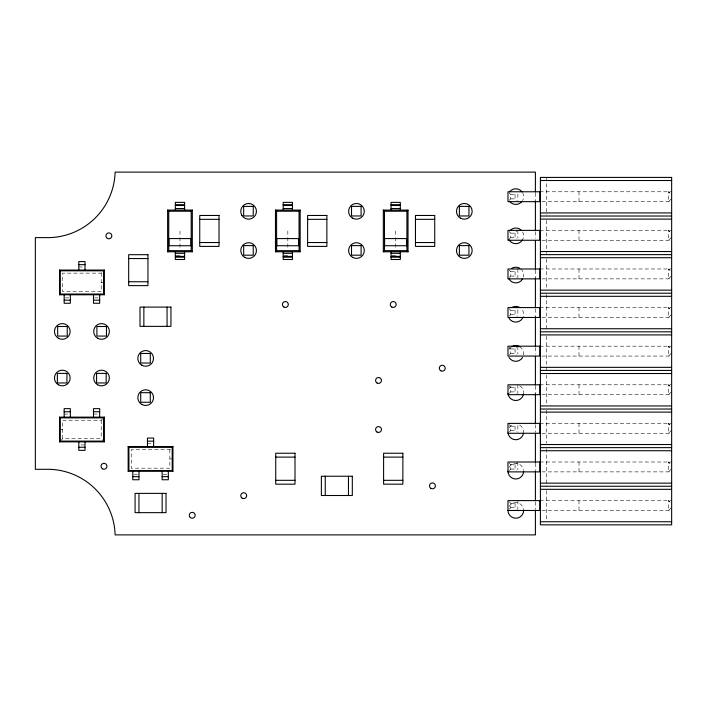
<?xml version="1.0" encoding="UTF-8"?>
<svg xmlns="http://www.w3.org/2000/svg" width="707" height="707" viewBox="0 0 707 707"><rect width="100%" height="100%" fill="white"/><g stroke="black" fill="none" stroke-linecap="round" stroke-linejoin="round"><path stroke-width="0.53" stroke-dasharray="3.54 2.65" d="M509.367 200.267L510.754 198.879L510.754 194.549L509.049 192.852M509.367 238.869L510.754 237.481L510.754 233.151L509.049 231.454M509.367 277.471L510.754 276.084L510.754 271.753L509.049 270.056M509.367 316.073L510.754 314.686L510.754 310.355L509.049 308.659M509.367 354.675L510.754 353.288L510.754 348.958L509.049 347.261M671.279 198.879L668.504 201.663L668.504 191.774L669.573 192.852M509.367 393.278L510.754 391.89L510.754 387.56L509.049 385.863M671.279 237.481L668.504 240.265L668.504 230.376L669.573 231.454M509.367 431.88L510.754 430.492L510.754 426.162L509.049 424.465M671.279 276.084L668.504 278.867L668.504 268.978L669.573 270.056M509.367 470.482L510.754 469.094L510.754 464.764L509.049 463.067M671.279 314.686L668.504 317.47L668.504 307.58L669.573 308.659M509.367 509.084L510.754 507.697L510.754 503.366L509.049 501.67M671.279 353.288L668.504 356.072L668.504 346.183L669.573 347.261M671.279 391.89L668.504 394.674L668.504 384.785L669.573 385.863M671.279 430.492L668.504 433.276L668.504 423.387L669.573 424.465M671.279 469.094L668.504 471.878L668.504 461.998L669.573 463.067M671.279 507.697L668.504 510.481L668.504 500.6L669.573 501.67M101.225 273.149L101.225 291.682L62.623 291.682L62.623 273.149L101.225 273.149L103.54 270.834M60.298 441.071L62.623 438.755L101.225 438.755L102.762 440.302M62.623 438.755L62.623 420.232L101.225 420.232L102.762 418.685M169.857 449.643L169.857 468.175L131.255 468.175L131.255 449.643L169.857 449.643L172.172 447.328M510.754 194.549L515.076 194.549L516.296 193.338M510.754 233.151L515.076 233.151L516.905 231.33M510.754 271.753L515.076 271.753L516.296 270.542M510.754 310.355L515.076 310.355L516.296 309.145M510.754 348.958L515.076 348.958L516.905 347.137M510.754 387.56L515.076 387.56L516.296 386.358M510.754 426.162L515.076 426.162L516.296 424.96M510.754 464.764L515.076 464.764L516.905 462.944M510.754 503.366L515.076 503.366L516.296 502.164M539.786 191.774L671.65 191.774M510.754 198.879L515.076 198.879L516.472 200.267M541.96 201.663L671.65 201.663M539.786 230.376L671.65 230.376M510.754 237.481L515.076 237.481L516.472 238.869M541.96 240.265L671.65 240.265M176.37 255.36L182.539 255.36M284.223 255.36L290.4 255.36M392.076 255.36L398.253 255.36M78.831 266.981L83.983 266.981M539.786 268.978L671.65 268.978M510.754 276.084L515.076 276.084L516.472 277.471M541.96 278.867L671.65 278.867M101.225 282.42L104.309 282.42M65.194 297.859L70.338 297.859M94.526 297.859L99.678 297.859M539.786 307.58L671.65 307.58M510.754 314.686L515.076 314.686L516.472 316.073M541.96 317.47L671.65 317.47M539.786 346.183L671.65 346.183M510.754 353.288L515.076 353.288L516.472 354.675M541.96 356.072L671.65 356.072M539.786 384.785L671.65 384.785M510.754 391.89L515.076 391.89L516.472 393.278M541.96 394.674L671.65 394.674M64.16 414.055L69.313 414.055M93.501 414.055L97.619 414.055M539.786 423.387L671.65 423.387M59.529 429.494L62.623 429.494M510.754 430.492L515.076 430.492L516.472 431.88M541.96 433.276L671.65 433.276M147.463 443.466L151.581 443.466M80.89 444.933L85.008 444.933M169.857 458.905L172.941 458.905M539.786 461.998L671.65 461.998M510.754 469.094L515.076 469.094L516.472 470.482M541.96 471.878L671.65 471.878M133.826 474.344L138.97 474.344M163.167 474.344L168.31 474.344M539.786 500.6L671.65 500.6M510.754 507.697L515.076 507.697L516.472 509.084M541.96 510.481L671.65 510.481M668.504 191.774L670.068 193.338M668.504 230.376L670.068 231.94M668.504 268.978L670.068 270.542M668.504 307.58L670.068 309.145M668.504 346.183L670.068 347.747M668.504 384.785L670.068 386.358M668.504 423.387L670.068 424.96M668.504 461.989L670.068 463.562M668.504 500.591L670.068 502.164M579.006 191.774L579.006 201.663M579.006 230.376L579.006 240.265M579.006 268.978L579.006 278.867M579.006 307.58L579.006 317.47M579.006 346.183L579.006 356.072M579.006 384.785L579.006 394.674M579.006 423.387L579.006 433.276M579.006 461.998L579.006 471.878M579.006 500.6L579.006 510.481M546.582 177.422L546.582 214.919M546.582 220.434L546.582 253.521M546.582 259.036L546.582 288.81M546.582 294.324L546.582 331.83M546.582 336.24L546.582 370.433M546.582 374.843L546.582 404.616M546.582 410.131L546.582 443.218M546.582 448.733L546.582 486.239M546.582 490.649L546.582 520.423M535.402 193.055L535.402 199.674M535.402 231.657L535.402 238.268M535.402 270.251L535.402 277.966M535.402 308.844L535.402 315.455M535.402 347.437L535.402 354.048M535.402 386.031L535.402 393.746M535.402 424.624L535.402 432.339M535.402 463.218L535.402 469.837M535.402 501.811L535.402 509.526M517.86 193.974L517.86 200.558M517.86 230.376L517.86 238.065M517.86 268.978L517.86 277.763M517.86 309.781L517.86 316.365M517.86 346.183L517.86 353.871M517.86 384.785L517.86 393.569M517.86 425.587L517.86 432.171M517.86 461.998L517.86 469.678M517.86 500.6L517.86 509.376M515.076 194.549L515.076 198.879M515.076 233.151L515.076 237.481M515.076 271.753L515.076 276.084M515.076 310.355L515.076 314.686M515.076 348.958L515.076 353.288M515.076 387.56L515.076 391.89M515.076 426.162L515.076 430.492M515.076 464.764L515.076 469.094M515.076 503.366L515.076 507.697M395.681 230.942L395.681 236.412M395.681 237.508L395.681 249.562M287.829 230.942L287.829 236.412M287.829 237.508L287.829 249.562M179.967 230.942L179.967 236.412M179.967 237.508L179.967 249.562M101.225 420.232L101.225 438.755M509.005 506.468A7.848 7.848 0 0 1 523.64 510.383M509.005 428.009A7.848 7.848 0 0 1 511.868 425.137M519.716 425.137A7.848 7.848 0 0 1 523.64 431.933M509.005 388.788A7.848 7.848 0 0 1 511.028 386.482M519.716 385.916A7.848 7.848 0 0 1 523.64 392.712M509.005 349.567A7.848 7.848 0 0 1 511.028 347.261M519.716 346.695A7.848 7.848 0 0 1 523.03 356.514M522.588 231.923A7.848 7.848 0 0 1 523.03 238.869M522.588 192.693A7.848 7.848 0 0 1 522.588 200.532M522.588 310.346A7.848 7.848 0 0 1 522.588 318.194M520.555 268.819A7.848 7.848 0 0 1 523.374 277.082M509.005 467.247A7.848 7.848 0 0 1 523.569 470.164"/><path stroke-width="1.06" d="M59.529 294.775L60.272 294.032L103.567 294.032L104.309 294.775L104.309 270.065L59.529 270.065L59.529 294.775L104.309 294.775M59.529 270.065L60.272 270.808L103.567 270.808L104.309 270.065M192.322 251.78L191.19 250.658L191.19 211.216L192.322 210.094L167.621 210.094L167.621 251.78L192.322 251.78L192.322 210.094M167.621 251.78L168.743 250.658L168.743 211.216L167.621 210.094M59.529 441.848L60.272 441.106L103.567 441.106L104.309 441.848L104.309 417.139L59.529 417.139L59.529 441.848L104.309 441.848M300.175 251.78L299.052 250.658L299.052 211.216L300.175 210.094L275.474 210.094L275.474 251.78L300.175 251.78L300.175 210.094M59.529 417.139L60.272 417.881L103.567 417.881L104.309 417.139M275.474 251.78L276.596 250.658L276.596 211.216L275.474 210.094M128.161 471.26L128.904 470.517L172.208 470.517L172.941 471.26L172.941 446.559L128.161 446.559L128.161 471.26L172.941 471.26M408.027 251.78L406.905 250.658L406.905 211.216L408.027 210.094L383.327 210.094L383.327 251.78L408.027 251.78L408.027 210.094M128.161 446.559L128.904 447.292L172.208 447.292L172.941 446.559M383.327 251.78L384.458 250.658L384.458 211.216L383.327 210.094M540.404 180.506L671.65 180.506M175.336 204.685L184.598 204.685M283.189 204.685L292.459 204.685M391.051 204.685L400.312 204.685M175.336 205.507L184.598 205.507M283.189 205.507L292.459 205.507M391.051 205.507L400.312 205.507M175.336 208.556L184.598 208.556M283.189 208.556L292.459 208.556M391.051 208.556L400.312 208.556M168.743 211.216L191.19 211.216M276.596 211.216L299.052 211.216M384.458 211.216L406.905 211.216M540.404 212.931L671.65 212.931M540.404 216.024L671.65 216.024M540.404 219.108L671.65 219.108M199.745 219.338L219.02 219.338M307.607 219.338L326.873 219.338M415.46 219.338L434.725 219.338M199.745 242.536L219.02 242.536M307.607 242.536L326.873 242.536M415.46 242.536L434.725 242.536M168.743 250.658L191.19 250.658M276.596 250.658L299.052 250.658M384.458 250.658L406.905 250.658M540.404 251.533L671.65 251.533M175.336 253.318L184.598 253.318M283.189 253.318L292.459 253.318M391.051 253.318L400.312 253.318M540.404 254.626L671.65 254.626M175.336 256.376L184.598 256.376M283.189 256.376L292.459 256.376M391.051 256.376L400.312 256.376M175.336 257.189L184.598 257.189M283.189 257.189L292.459 257.189M391.051 257.189L400.312 257.189M540.404 257.71L671.65 257.71M128.674 258.559L147.949 258.559M78.831 264.657L85.008 264.657M128.674 281.757L147.949 281.757M540.404 290.135L671.65 290.135M540.404 293.228L671.65 293.228M540.404 296.313L671.65 296.313M64.16 300.175L70.338 300.175M93.501 300.175L99.678 300.175M540.404 328.737L671.65 328.737M540.404 331.83L671.65 331.83M540.404 334.915L671.65 334.915M540.404 367.34L671.65 367.34M540.404 370.433L671.65 370.433M540.404 373.517L671.65 373.517M540.404 405.942L671.65 405.942M540.404 409.035L671.65 409.035M64.16 411.739L70.338 411.739M93.501 411.739L99.678 411.739M540.404 412.119L671.65 412.119M147.463 441.15L153.64 441.15M540.404 444.544L671.65 444.544M78.831 447.248L85.008 447.248M540.404 447.637L671.65 447.637M540.404 450.721L671.65 450.721M275.73 457.111L295.005 457.111M383.601 457.111L402.875 457.111M132.801 476.668L138.97 476.668M162.133 476.668L168.31 476.668M275.73 480.318L295.005 480.318M383.601 480.318L402.875 480.318M540.404 483.146L671.65 483.146M540.404 486.239L671.65 486.239M540.404 489.324L671.65 489.324M540.404 521.748L671.65 521.748M535.402 191.959L535.402 172.11L115.117 172.11A67.519 67.519 0 0 1 45.637 237.605L35.35 237.605L35.35 469.315L45.637 469.315A67.554 67.554 0 0 1 115.117 534.89L535.402 534.89L535.402 510.631M535.402 200.779L535.402 230.553M535.402 240.477L535.402 269.146M535.402 277.966L535.402 307.739M535.402 316.559L535.402 346.333M535.402 356.257L535.402 384.926M535.402 393.746L535.402 423.52M535.402 433.444L535.402 462.113M535.402 470.933L535.402 500.706M400.312 210.094L400.312 202.37L391.051 202.37L391.051 210.094M400.312 251.78L400.312 259.504L391.051 259.504L391.051 251.78M348.454 476.235L348.454 495.501M325.247 476.235L325.247 495.501M292.459 210.094L292.459 202.37L283.189 202.37L283.189 210.094M292.459 251.78L292.459 259.504L283.189 259.504L283.189 251.78M184.598 210.094L184.598 202.37L175.336 202.37L175.336 210.094M184.598 251.78L184.598 259.504L175.336 259.504L175.336 251.78M172.208 447.292L172.208 470.517M168.31 471.26L168.31 479.753L162.133 479.753L162.133 471.26M167.064 307.094L167.064 326.36M162.159 493.389L162.159 512.655M153.64 446.559L153.64 438.066L147.463 438.066L147.463 446.559M143.866 307.094L143.866 326.36M138.97 471.26L138.97 479.753L132.801 479.753L132.801 471.26M138.952 493.389L138.952 512.655M128.904 447.292L128.904 470.517M103.567 270.808L103.567 294.032M103.567 417.881L103.567 441.106M99.678 294.775L99.678 303.259L93.501 303.259L93.501 294.775M99.678 417.139L99.678 408.646L93.501 408.646L93.501 417.139M85.008 270.065L85.008 261.572L78.831 261.572L78.831 270.065M85.008 441.848L85.008 450.341L78.831 450.341L78.831 441.848M70.338 294.775L70.338 303.259L64.16 303.259L64.16 294.775M70.338 417.139L70.338 408.646L64.16 408.646L64.16 417.139M60.272 270.808L60.272 294.032M60.272 417.881L60.272 441.106M523.64 510.383A7.848 7.848 0 0 1 515.792 518.231A7.848 7.848 0 0 1 507.953 510.383M523.569 432.94A7.848 7.848 0 0 1 508.015 432.94M523.569 393.719A7.848 7.848 0 0 1 508.015 393.719M522.588 357.415A7.848 7.848 0 0 1 509.005 357.415M511.868 346.695A7.848 7.848 0 0 1 519.716 346.695M522.588 239.77A7.848 7.848 0 0 1 509.005 239.77M510.251 230.305A7.848 7.848 0 0 1 521.342 230.305M522.031 201.371A7.848 7.848 0 0 1 509.561 201.371M509.561 191.853A7.848 7.848 0 0 1 522.031 191.853M522.588 278.973A7.848 7.848 0 0 1 509.005 278.973M511.868 268.262A7.848 7.848 0 0 1 519.716 268.262M522.588 318.194A7.848 7.848 0 0 1 509.005 318.194M511.868 307.483A7.848 7.848 0 0 1 519.716 307.483M523.64 471.171A7.848 7.848 0 0 1 515.792 479.01A7.848 7.848 0 0 1 507.953 471.171M671.65 177.422L540.404 177.422L540.404 524.841L671.65 524.841L671.65 177.422M539.786 191.774L507.979 191.774L507.979 201.663L539.786 201.663L539.786 191.774M253.239 206.391L243.668 206.391L243.668 215.962L253.239 215.962L253.239 206.391M361.091 206.391L351.52 206.391L351.52 215.962L361.091 215.962L361.091 206.391M468.944 206.391L459.373 206.391L459.373 215.962L468.944 215.962L468.944 206.391M219.02 215.467L199.745 215.467L199.745 246.407L219.02 246.407L219.02 215.467M326.873 215.467L307.607 215.467L307.607 246.407L326.873 246.407L326.873 215.467M434.725 215.467L415.46 215.467L415.46 246.407L434.725 246.407L434.725 215.467M539.786 230.376L507.979 230.376L507.979 240.265L539.786 240.265L539.786 230.376M191.04 238.577L168.902 238.577L168.902 245.736L191.04 245.736L191.04 238.577M298.893 238.577L276.755 238.577L276.755 245.736L298.893 245.736L298.893 238.577M406.746 238.577L384.608 238.577L384.608 245.736L406.746 245.736L406.746 238.577M253.239 245.603L243.668 245.603L243.668 255.183L253.239 255.183L253.239 245.603M361.091 245.603L351.52 245.603L351.52 255.183L361.091 255.183L361.091 245.603M468.944 245.603L459.373 245.603L459.373 255.183L468.944 255.183L468.944 245.603M147.949 254.688L128.674 254.688L128.674 285.628L147.949 285.628L147.949 254.688M539.786 268.978L507.979 268.978L507.979 278.867L539.786 278.867L539.786 268.978M170.935 307.094L139.995 307.094L139.995 326.36L170.935 326.36L170.935 307.094M539.786 307.58L507.979 307.58L507.979 317.47L539.786 317.47L539.786 307.58M67.253 326.501L57.674 326.501L57.674 336.072L67.253 336.072L67.253 326.501M106.474 326.501L96.894 326.501L96.894 336.072L106.474 336.072L106.474 326.501M539.786 346.183L507.979 346.183L507.979 356.072L539.786 356.072L539.786 346.183M150.291 353.465L140.72 353.465L140.72 363.036L150.291 363.036L150.291 353.465M66.944 373.384L57.373 373.384L57.373 382.955L66.944 382.955L66.944 373.384M106.165 373.384L96.585 373.384L96.585 382.955L106.165 382.955L106.165 373.384M539.786 384.785L507.979 384.785L507.979 394.674L539.786 394.674L539.786 384.785M150.291 392.685L140.72 392.685L140.72 402.256L150.291 402.256L150.291 392.685M539.786 423.387L507.979 423.387L507.979 433.276L539.786 433.276L539.786 423.387M295.005 453.24L275.73 453.24L275.73 484.18L295.005 484.18L295.005 453.24M402.875 453.24L383.601 453.24L383.601 484.18L402.875 484.18L402.875 453.24M539.786 461.998L507.979 461.998L507.979 471.878L539.786 471.878L539.786 461.998M352.316 476.235L321.376 476.235L321.376 495.501L352.316 495.501L352.316 476.235M166.021 493.389L135.081 493.389L135.081 512.655L166.021 512.655L166.021 493.389M539.786 500.6L507.979 500.6L507.979 510.481L539.786 510.481L539.786 500.6M97.61 384.802A7.848 7.848 0 0 0 109.373 378.015A7.848 7.848 0 0 0 97.61 371.219A7.848 7.848 0 0 0 97.61 384.802M58.389 338.238A7.848 7.848 0 0 0 70.152 331.442A7.848 7.848 0 0 0 58.389 324.646A7.848 7.848 0 0 0 58.389 338.238M97.61 338.238A7.848 7.848 0 0 0 109.373 331.442A7.848 7.848 0 0 0 97.61 324.646A7.848 7.848 0 0 0 97.61 338.238M141.736 365.192A7.848 7.848 0 0 0 153.507 358.405A7.848 7.848 0 0 0 141.736 351.609A7.848 7.848 0 0 0 141.736 365.192M141.736 404.413A7.848 7.848 0 0 0 153.507 397.626A7.848 7.848 0 0 0 141.736 390.83A7.848 7.848 0 0 0 141.736 404.413M460.39 257.339A7.848 7.848 0 0 0 472.161 250.552A7.848 7.848 0 0 0 460.39 243.756A7.848 7.848 0 0 0 460.39 257.339M460.39 218.118A7.848 7.848 0 0 0 472.161 211.331A7.848 7.848 0 0 0 460.39 204.535A7.848 7.848 0 0 0 460.39 218.118M352.537 218.118A7.848 7.848 0 0 0 364.299 211.331A7.848 7.848 0 0 0 352.537 204.535A7.848 7.848 0 0 0 352.537 218.118M377.052 383.017A2.952 2.952 0 0 0 381.471 380.463A2.952 2.952 0 0 0 377.052 377.909A2.952 2.952 0 0 0 377.052 383.017M102.506 468.812A2.952 2.952 0 0 0 106.934 466.258A2.952 2.952 0 0 0 102.506 463.704A2.952 2.952 0 0 0 102.506 468.812M391.766 307.041A2.952 2.952 0 0 0 396.185 304.487A2.952 2.952 0 0 0 391.766 301.924A2.952 2.952 0 0 0 391.766 307.041M377.052 432.048A2.952 2.952 0 0 0 381.471 429.494A2.952 2.952 0 0 0 377.052 426.94A2.952 2.952 0 0 0 377.052 432.048M189.679 516.755A2.952 2.952 0 0 0 194.787 516.755A2.952 2.952 0 0 0 192.233 512.336A2.952 2.952 0 0 0 189.679 516.755M430.987 488.422A2.952 2.952 0 0 0 435.406 485.868A2.952 2.952 0 0 0 430.987 483.314A2.952 2.952 0 0 0 430.987 488.422M58.389 384.802A7.848 7.848 0 0 0 70.152 378.015A7.848 7.848 0 0 0 58.389 371.219A7.848 7.848 0 0 0 58.389 384.802M242.236 498.223A2.952 2.952 0 0 0 246.655 495.669A2.952 2.952 0 0 0 242.236 493.115A2.952 2.952 0 0 0 242.236 498.223M241.812 215.246A7.848 7.848 0 0 0 255.395 215.246A7.848 7.848 0 0 0 248.608 203.483A7.848 7.848 0 0 0 241.812 215.246M244.684 257.339A7.848 7.848 0 0 0 256.447 250.552A7.848 7.848 0 0 0 244.684 243.756A7.848 7.848 0 0 0 244.684 257.339M107.42 238.4A2.952 2.952 0 0 0 111.847 235.846A2.952 2.952 0 0 0 107.42 233.292A2.952 2.952 0 0 0 107.42 238.4M352.537 257.339A7.848 7.848 0 0 0 364.299 250.552A7.848 7.848 0 0 0 352.537 243.756A7.848 7.848 0 0 0 352.537 257.339M283.896 307.041A2.952 2.952 0 0 0 288.315 304.487A2.952 2.952 0 0 0 283.896 301.924A2.952 2.952 0 0 0 283.896 307.041M440.788 370.76A2.952 2.952 0 0 0 445.216 368.206A2.952 2.952 0 0 0 440.788 365.652A2.952 2.952 0 0 0 440.788 370.76"/></g></svg>
